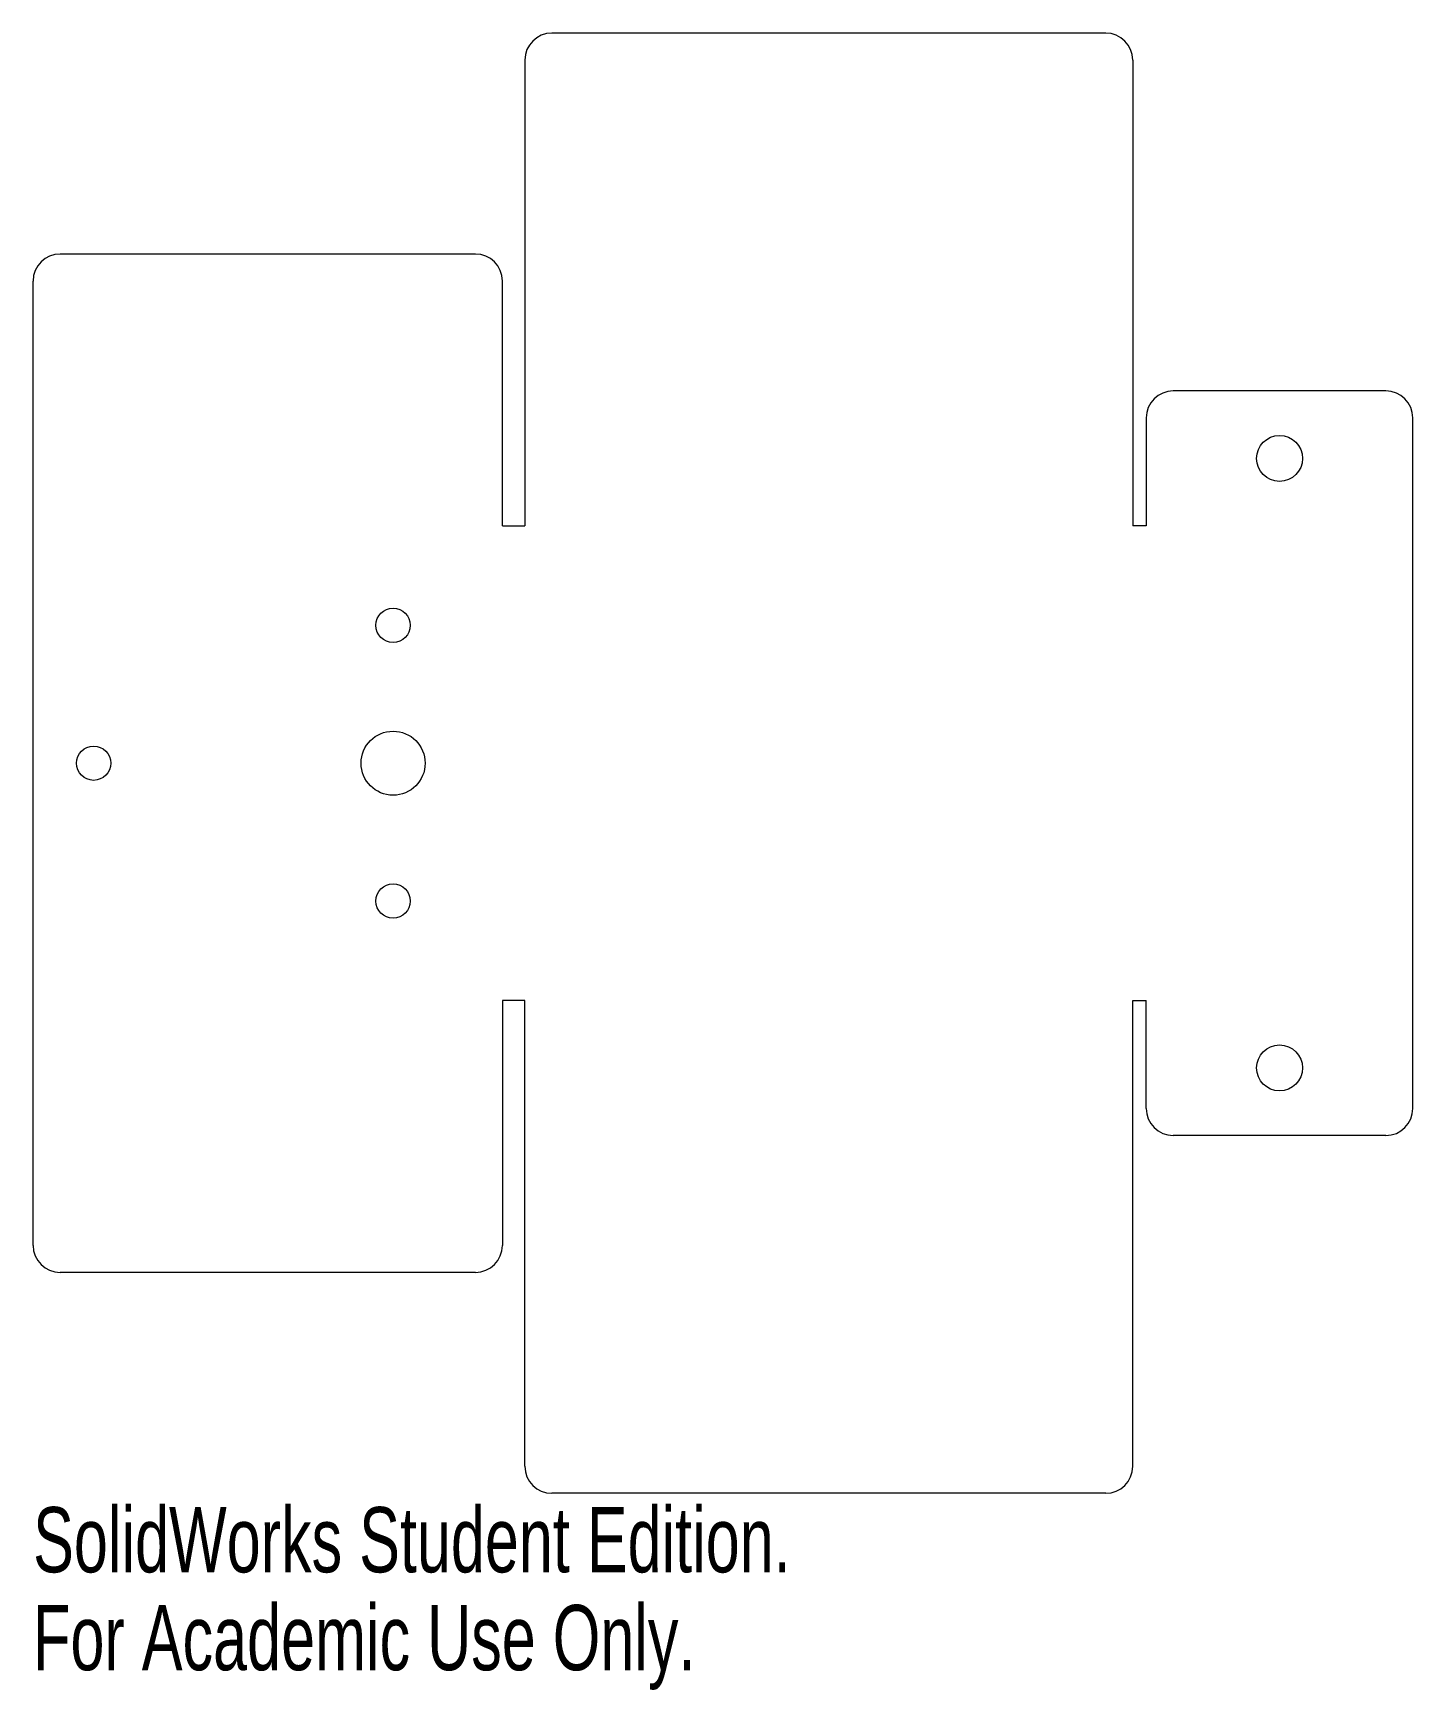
# Model space of a CAD drawing. Header units: millimetres. Extents: x -35 to 67, y -51 to 72.
import ezdxf

# ---------------------------------------------------------------- set-up
doc = ezdxf.new("R2010")
doc.units = ezdxf.units.MM
doc.styles.add('SLDTEXTSTYLE0', font='TXT', dxfattribs={"width": 0.7})

msp = doc.modelspace()

# ---------------------------------------------------------------- linework, layer by layer
at = {"color": 7, "linetype": 'Continuous', "lineweight": 15}
for p, q in [((44.52, 71.64), (3.52, 71.64)), ((1.52, 69.64), (1.52, 35.14)), ((46.52, 69.64), (46.52, 35.14)), ((-2.14, 55.28), (-32.88, 55.28)), ((-34.88, -18.14), (-34.88, 53.28)), ((-0.14, 35.14), (-0.14, 53.28)), ((65.26, 45.14), (49.52, 45.14)), ((47.52, 43.14), (47.52, 35.14)), ((67.26, -8), (67.26, 43.14)), ((-0.14, 35.14), (1.52, 35.14)), ((47.52, 35.14), (46.52, 35.14)), ((-0.14, 0), (-0.14, -18.14)), ((1.52, 0), (-0.14, 0)), ((1.52, -34.5), (1.52, 0)), ((46.52, -34.5), (46.52, 0)), ((46.52, 0), (47.52, 0)), ((47.52, -8), (47.52, 0)), ((65.26, -10), (49.52, -10)), ((-2.14, -20.14), (-32.88, -20.14)), ((44.52, -36.5), (3.52, -36.5))]:
    msp.add_line(p, q, dxfattribs=at)
for centre, radius in [((57.39, 40.14), 1.7), ((-8.23, 27.78), 1.27), ((-8.23, 17.57), 2.37), ((-30.4, 17.57), 1.27), ((-8.23, 7.36), 1.27), ((57.39, -5), 1.7)]:
    msp.add_circle(centre, radius, dxfattribs=at)
for centre, start, end in [((3.52, 69.64), 90, 180), ((44.52, 69.64), 0, 90), ((-32.88, 53.28), 90, 180), ((-2.14, 53.28), 0, 90), ((49.52, 43.14), 90, 180), ((65.26, 43.14), 0, 90), ((49.52, -8), 180, 270), ((65.26, -8), 270, 0), ((-32.88, -18.14), 180, 270), ((-2.14, -18.14), 270, 0), ((3.52, -34.5), 180, 270), ((44.52, -34.5), 270, 0)]:
    msp.add_arc(centre, 2, start, end, dxfattribs=at)

# ---------------------------------------------------------------- texts
at = {"color": 7, "linetype": 'Continuous', "char_height": 4.8336, "attachment_point": 1, "style": 'SLDTEXTSTYLE0'}
for s, insert in [('SolidWorks Student Edition.', (-34.88, -37.52)), ('For Academic Use Only.', (-34.88, -44.77))]:
    msp.add_mtext(s, dxfattribs=dict(at, insert=insert))

doc.saveas('drawing.dxf')
